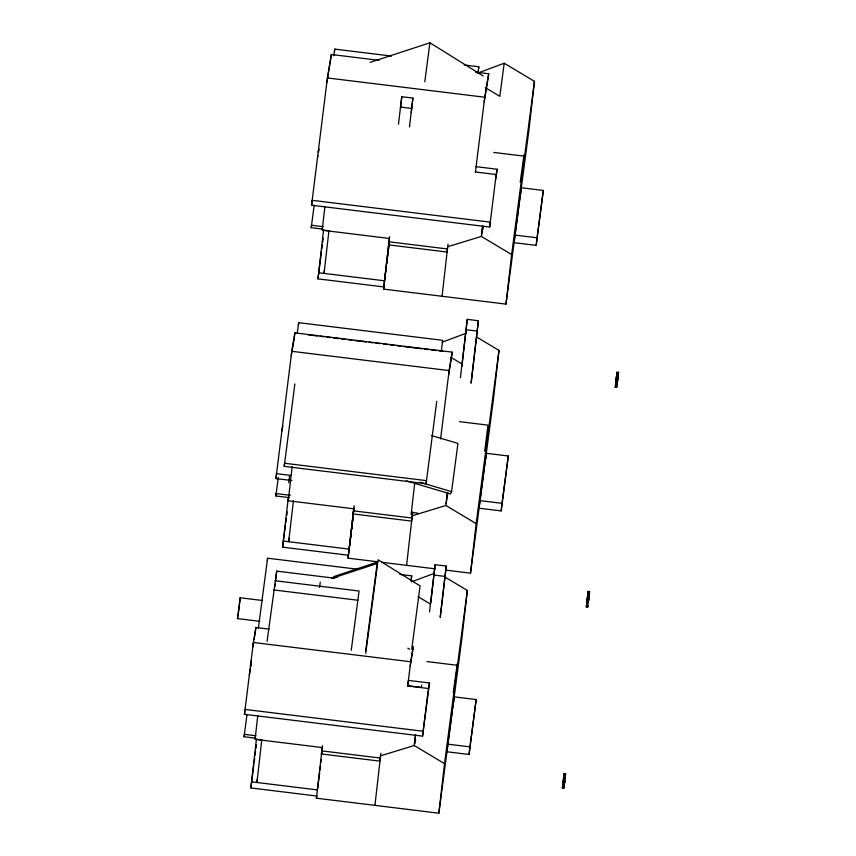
<?xml version="1.0" encoding="UTF-8"?>
<svg xmlns="http://www.w3.org/2000/svg" width="856" height="856" viewBox="0 0 856 856"><rect width="100%" height="100%" fill="white"/><g stroke="black" fill="none" stroke-linecap="round" stroke-linejoin="round"><path stroke-width="1.28" d="M616.684 375.484L616.812 374.147M618.107 375.656L618.535 372.06L617.465 380.845L616.031 380.663L617.101 371.889L615.271 387.222L616.695 387.394L617.347 382.204M253.258 643.723L255.901 627.48L269.126 629.096M588.147 591.4L587.098 600.869L588.521 601.04L589.57 591.571L588.147 591.4L586.296 606.915L587.73 607.086L587.879 605.93M284.224 466.36L284.567 463.246L426.438 480.633L426.095 483.736L284.224 466.36L294.881 383.916M616.267 379.165L616.384 378.095L616.213 379.358M616.438 377.913L616.534 376.758M617.69 379.347L617.807 378.277L617.636 379.529L616.181 379.433M617.861 378.085L618.203 375.003M562.874 783.796C562.799 790.677 561.686 780.041 564.66 781.635L564.35 784.278M564.307 783.968L564.029 786.546L564.286 784.695M238.599 611.976L240.215 597.777L262.653 600.527M244.463 714.321L245.019 709.421L423.11 731.238L422.554 736.139L244.463 714.321L253.365 642.482L410.72 661.752L413.255 646.762L410.195 666.375M255.719 738.182L244.099 736.759L244.367 734.362L255.987 735.786M291.821 480.526L275.953 478.59L276.509 473.678L291.051 475.465M267.329 560.605L267.596 558.208L357.476 569.219M288.75 497.561L275.846 495.977L276.124 493.58L290.323 495.314M311.584 205.226L312.14 200.325L490.242 222.143L489.675 227.043L311.584 205.226L327.399 77.95L331.368 54.495L378.962 60.327M298.38 325.077L298.658 322.68L442.723 340.324L441.332 350.874M318.56 152.336L318.839 149.886M322.84 229.087L311.22 227.664L311.498 225.267L323.119 226.69M257.795 715.488L255.077 739.327L322.241 747.556L316.431 798.199L438.861 813.2L461.694 640.01L467.344 590.447L444.917 577.03M334.45 51.51L334.728 49.113L391.556 56.068M316.72 796.027L250.862 787.959L256.404 739.242L261.786 739.905L256.939 782.502L257.421 778.778M274.958 586.478L275.247 583.91M275.536 581.352L276.702 571.123L334.91 578.249M288.782 482.859L289.617 475.465M348.467 555.234L282.608 547.166L288.354 497.315M348.36 556.015L353.742 508.796L288.279 500.781L292.164 466.659M324.916 206.392L322.198 230.232L389.362 238.46L383.841 286.931L317.983 278.863L323.536 230.146L328.918 230.81L324.06 273.406L324.552 269.683M293.437 500.557L288.686 541.709L289.178 537.985M380.235 758.898L379.936 761.134L321.428 753.965L322.466 745.704M377.988 561.836L348.082 558.165L354.117 505.671M350.714 537.001L352.212 523.84M352.512 521.208L354.01 508.036M398.457 124.227L401.774 96.728L412.913 98.087L411.265 112.607M400.576 107.289L401.774 96.728M477.509 73.177L504.195 63.237L534.465 81.352L528.826 130.915L505.982 304.105L383.552 289.103L389.587 236.609M409.446 126.913L412.913 98.087M374.939 805.368L380.588 755.816L414.229 745.523L444.51 763.638L438.861 813.2M411.137 514.488L414.721 482.998M406.589 565.335L412.239 515.783L445.88 505.489L476.161 523.615L470.511 573.167L445.73 570.128M442.07 296.272L447.709 246.721L481.361 236.427L511.631 254.542L505.982 304.105M411.394 578.249L411.672 575.853L399.773 574.397M478.515 69.154L478.793 66.757L464.252 64.981M414.454 743.939L415.502 734.726M429.541 611.901L435.105 564.692L446.244 566.051L440.23 617.208L446.244 566.051M430.761 602.87L435.105 564.692M415.288 742.837L415.577 740.226M446.147 503.531L447.324 493.184M460.421 377.71L467.258 319.352L478.397 320.722L471.121 382.964L478.397 320.722M461.93 366.068L467.258 319.352M481.575 234.854L482.624 225.642M482.966 229.44L483.276 226.786M476.107 166.663L497.208 169.253L495.613 179.439M447.827 744.174L446.96 751.771L469.067 754.478L476.171 699.545L454.065 696.838L447.827 744.174L469.933 746.881L476.171 699.545M453.348 703.161L454.065 696.838M479.938 500.632L479.071 508.218L501.177 510.925L508.293 456.002L486.176 453.284L479.938 500.632L502.044 503.339L508.293 456.002M485.32 460.881L486.176 453.284M476.567 336.997L498.995 350.414L493.345 399.977L470.511 573.167M514.948 235.079L514.092 242.676L536.198 245.383L543.303 190.449L521.197 187.742L514.948 235.079L537.054 237.786L543.303 190.449M520.33 195.329L521.197 187.742M469.067 754.478L469.933 746.881M501.177 510.925L502.044 503.339M536.198 245.383L537.054 237.786M562.927 784.107L563.237 781.464L564.66 781.635M565.099 777.355L565.57 773.738L564.136 773.557L562.884 783.615M616.695 387.394L617.968 376.212L616.545 376.041M564.307 783.786L565.067 777.451M587.73 607.086L589.57 591.571M616.138 380.289L616.341 378.759M617.561 380.46L617.765 378.93M255.901 627.48L254.168 639.229M294.261 338.067L294.881 332.866L452.236 352.148L448.587 375.206M331.368 54.495L326.864 82.561M475.497 72.15L488.723 73.766L484.229 101.843M456.794 667.637L457.093 665.123M523.583 158.499L523.883 155.985M616.234 379.625L615.806 383.081M617.658 379.797L617.24 383.253M249.353 675.084L250.284 669.082M251.086 661.132L250.519 665.797L251.193 662.351M250.776 666.557L251.204 663.047M429.53 682.981L428.439 688.513L407.702 685.966L408.44 680.402L429.53 682.981L422.554 736.139M616.769 374.821L616.545 376.694M453.252 692.675L457.243 663.86M484.721 451.294L487.941 425.132L459.554 421.655M520.202 182.232L524.033 154.733M564.65 781.731L563.804 788.472L565.57 773.738M275.953 478.59L291.757 351.302L294.881 332.866M407.702 685.966L410.72 661.752M440.594 439.01L449.122 370.584L452.236 352.148M497.208 169.253L496.17 174.538L475.433 171.992L484.753 97.22L488.723 73.766M423.11 731.238L428.439 688.513M489.675 227.043L496.17 174.538M562.809 785.027L562.371 788.29L564.136 773.557M615.924 382.022L615.271 387.222M426.095 483.736L436.753 401.304M259.903 621.349L237.465 618.599L240.215 597.777M244.099 736.759L246.988 714.503M258.341 628.4L267.596 558.208M275.846 495.977L278.296 477.423M297.257 333.273L298.658 322.68M311.22 227.664L314.195 205.151M333.851 55.736L334.728 49.113M267.083 641.326L276.702 571.123M288.279 500.781L288.793 496.855M250.862 787.959L253.825 764.601M254.179 762.771L254.703 757.977M255.056 755.324L255.58 751.343M256.105 748.187L256.447 744.72M282.608 547.166L285.401 525.145M285.754 522.492L286.279 518.511M286.803 515.355L287.145 511.888M317.983 278.863L321.481 251.536M321.824 248.882L322.348 244.902M322.701 242.248L323.226 238.278M319.545 587.398L320.24 582.144M321.428 753.965L321.728 751.728M353.378 511.695L353.079 513.932L411.586 521.101L411.886 518.864M388.849 242.633L388.56 244.87L447.067 252.039L447.356 249.802M316.431 798.199L316.784 795.556M319.684 772.668L317.416 789.906L251.557 781.838M320.037 770.025L320.561 766.045M321.086 762.065L321.439 759.411M348.082 558.165L348.424 555.523M351.431 531.886L349.162 549.124L283.304 541.056M351.784 529.233L352.308 525.252M352.833 521.283L353.186 518.629M383.552 289.103L383.905 286.46M386.463 266.227L384.537 280.811L318.678 272.743M386.816 263.573L387.34 259.603M387.682 256.95L388.207 252.969M388.731 249L389.084 246.346M424.79 81.791L429.926 42.8L483.18 75.97M351.249 650.303L359.071 591.025L275.065 580.732M365.651 650.956L377.175 563.505L331.625 578.421M365.747 653.374L378.095 559.749L420.082 585.911L411.747 649.169M380.931 753.216L380.289 758.052L321.781 750.883M412.752 511.877L411.939 518.019L353.432 510.85M448.052 244.11L447.421 248.957L388.913 241.788M410.976 581.128L411.672 575.853M477.926 73.349L478.793 66.757M414.229 745.523L415.599 735.122M445.88 505.489L447.602 492.468M481.361 236.427L482.731 226.016M504.195 63.237L499.829 96.332L485.234 87.59M447.41 495.72L447.752 493.12M406.247 480.805L450.524 493.976L451.583 491.644L457.939 443.397L431.381 435.501M444.51 763.638L467.344 590.447M476.161 523.615L498.995 350.414M511.631 254.542L534.465 81.352M586.296 606.915L586.456 605.748M587.451 597.584L586.916 601.843L588.34 602.014L588.875 597.755M615.592 384.729L615.86 382.579M617.978 376.33L618.267 373.911L618.118 375.228M617.026 384.911L617.283 382.75M291.233 355.925L294.036 339.34M252.83 647.093L253.718 641.85M237.465 618.599L238.407 613.078M318.207 152.036L318.892 148.58M317.523 157.622L317.929 155.503M281.881 430.975L282.929 425.689M475.433 171.992L475.572 171.307M421.751 685.089L421.28 687.389L407.445 685.688M563.901 775.483L565.367 775.525M442.038 342.24L466.295 333.198M411.597 581.812L434.645 573.231M376.426 562.371L333.594 576.677L337.542 577.158M370.231 62.338L429.926 42.8M327.399 77.95L484.753 97.22M400.415 107.075L411.554 108.434M493.741 152.432L523.423 156.07M465.889 329.699L477.027 331.069M308.246 334.856L317.512 335.991M320.155 336.312L324.124 336.804M326.767 337.125L330.737 337.617M333.391 337.938L338.676 338.591M341.319 338.912L345.289 339.393M347.943 339.725L351.912 340.207M354.555 340.528L366.464 341.993M369.107 342.314L373.077 342.796M375.72 343.128L379.69 343.609M383.659 344.101L387.629 344.583M390.272 344.904L394.242 345.396M396.884 345.717L400.854 346.199M403.497 346.53L422.019 348.799M424.672 349.12L428.642 349.612M431.285 349.933L436.571 350.575M439.224 350.906L443.194 351.388M616.855 373.901L618.289 374.083M291.757 351.302L449.122 370.584M411.372 512.38L417.781 513.161M381.883 562.306L435.287 568.855M587.954 592.812L589.388 592.994M587.879 593.647L589.303 593.829M433.746 575.039L444.885 576.398M273.856 589.955L357.851 600.249M426.951 661.57L456.633 665.208M563.034 783.24L564.468 783.411M419.964 482.238L451.583 491.644M450.877 357.327L462.112 364.046M418.103 596.686L430.461 604.079M407.83 648.153L409.703 649.319"/></g></svg>
